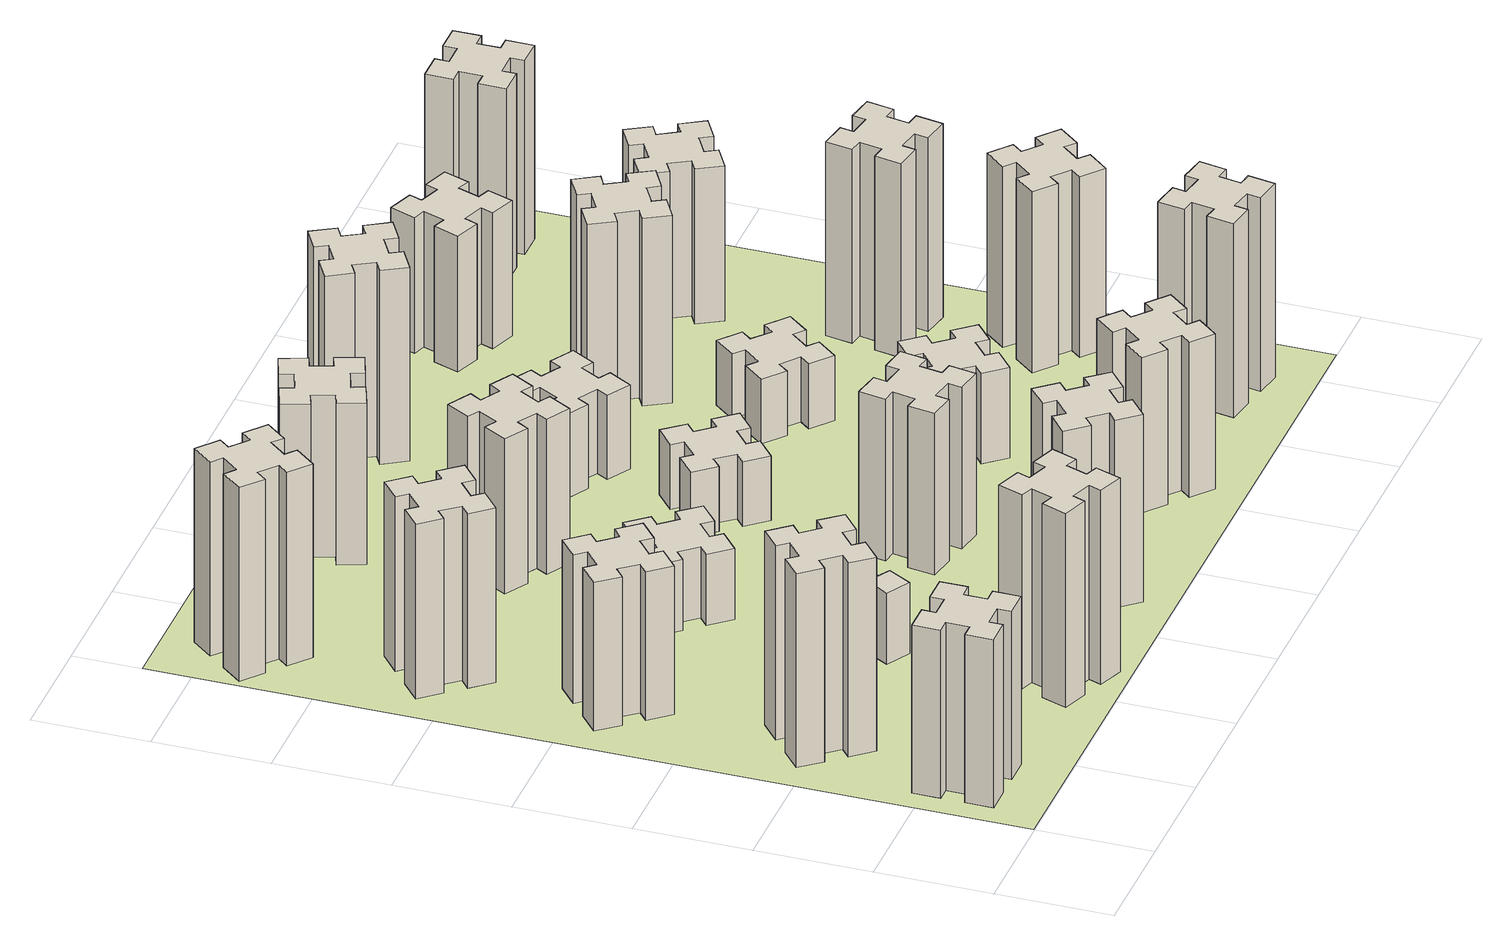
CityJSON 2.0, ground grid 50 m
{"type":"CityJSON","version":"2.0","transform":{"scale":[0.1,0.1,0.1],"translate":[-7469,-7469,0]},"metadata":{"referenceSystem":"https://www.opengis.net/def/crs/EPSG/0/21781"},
"CityObjects":{
"building1":{"type":"Building","attributes":{"class":"1000","function":"1000","usage":"1000","yearOfConstruction":2016,"roofType":"1000","measuredHeight":78,"storeysAboveGround":30,"storeysBelowGround":0},"geometry":[{"type":"Solid","lod":"1","boundaries":[[[[0,1,2,3,4,5,6,7,8,9,10,11,12,13,14,15,16,17,18,19]],[[17,16,20,21]],[[16,15,22,20]],[[15,14,23,22]],[[14,13,24,23]],[[13,12,25,24]],[[12,11,26,25]],[[11,10,27,26]],[[10,9,28,27]],[[9,8,29,28]],[[8,7,30,29]],[[7,6,31,30]],[[6,5,32,31]],[[5,4,33,32]],[[4,3,34,33]],[[3,2,35,34]],[[2,1,36,35]],[[1,0,37,36]],[[0,19,38,37]],[[19,18,39,38]],[[18,17,21,39]],[[24,25,26,27,28,29,30,31,32,33,34,35,36,37,38,39,21,20,22,23]]]]}]},
"building2":{"type":"Building","attributes":{"class":"1000","function":"1000","usage":"1000","yearOfConstruction":2016,"roofType":"1000","measuredHeight":90,"storeysAboveGround":30,"storeysBelowGround":0},"geometry":[{"type":"Solid","lod":"1","boundaries":[[[[40,41,42,43,44,45,46,47,48,49,50,51,52,53,54,55,56,57,58,59]],[[57,56,60,61]],[[56,55,62,60]],[[55,54,63,62]],[[54,53,64,63]],[[53,52,65,64]],[[52,51,66,65]],[[51,50,67,66]],[[50,49,68,67]],[[49,48,69,68]],[[48,47,70,69]],[[47,46,71,70]],[[46,45,72,71]],[[45,44,73,72]],[[44,43,74,73]],[[43,42,75,74]],[[42,41,76,75]],[[41,40,77,76]],[[40,59,78,77]],[[59,58,79,78]],[[58,57,61,79]],[[64,65,66,67,68,69,70,71,72,73,74,75,76,77,78,79,61,60,62,63]]]]}]},
"building3":{"type":"Building","attributes":{"class":"1000","function":"1000","usage":"1000","yearOfConstruction":2016,"roofType":"1000","measuredHeight":69,"storeysAboveGround":30,"storeysBelowGround":0},"geometry":[{"type":"Solid","lod":"1","boundaries":[[[[80,81,82,83,84,85,86,87,88,89,90,91,92,93,94,95,96,97,98,99]],[[97,96,100,101]],[[96,95,102,100]],[[95,94,103,102]],[[94,93,104,103]],[[93,92,105,104]],[[92,91,106,105]],[[91,90,107,106]],[[90,89,108,107]],[[89,88,109,108]],[[88,87,110,109]],[[87,86,111,110]],[[86,85,112,111]],[[85,84,113,112]],[[84,83,114,113]],[[83,82,115,114]],[[82,81,116,115]],[[81,80,117,116]],[[80,99,118,117]],[[99,98,119,118]],[[98,97,101,119]],[[104,105,106,107,108,109,110,111,112,113,114,115,116,117,118,119,101,100,102,103]]]]}]},
"building4":{"type":"Building","attributes":{"class":"1000","function":"1000","usage":"1000","yearOfConstruction":2016,"roofType":"1000","measuredHeight":81,"storeysAboveGround":30,"storeysBelowGround":0},"geometry":[{"type":"Solid","lod":"1","boundaries":[[[[120,121,122,123,124,125,126,127,128,129,130,131,132,133,134,135,136,137,138,139]],[[137,136,140,141]],[[136,135,142,140]],[[135,134,143,142]],[[134,133,144,143]],[[133,132,145,144]],[[132,131,146,145]],[[131,130,147,146]],[[130,129,148,147]],[[129,128,149,148]],[[128,127,150,149]],[[127,126,151,150]],[[126,125,152,151]],[[125,124,153,152]],[[124,123,154,153]],[[123,122,155,154]],[[122,121,156,155]],[[121,120,157,156]],[[120,139,158,157]],[[139,138,159,158]],[[138,137,141,159]],[[144,145,146,147,148,149,150,151,152,153,154,155,156,157,158,159,141,140,142,143]]]]}]},
"building5":{"type":"Building","attributes":{"class":"1000","function":"1000","usage":"1000","yearOfConstruction":2016,"roofType":"1000","measuredHeight":90,"storeysAboveGround":30,"storeysBelowGround":0},"geometry":[{"type":"Solid","lod":"1","boundaries":[[[[160,161,162,163,164,165,166,167,168,169,170,171,172,173,174,175,176,177,178,179]],[[177,176,180,181]],[[176,175,182,180]],[[175,174,183,182]],[[174,173,184,183]],[[173,172,185,184]],[[172,171,186,185]],[[171,170,187,186]],[[170,169,188,187]],[[169,168,189,188]],[[168,167,190,189]],[[167,166,191,190]],[[166,165,192,191]],[[165,164,193,192]],[[164,163,194,193]],[[163,162,195,194]],[[162,161,196,195]],[[161,160,197,196]],[[160,179,198,197]],[[179,178,199,198]],[[178,177,181,199]],[[184,185,186,187,188,189,190,191,192,193,194,195,196,197,198,199,181,180,182,183]]]]}]},
"building6":{"type":"Building","attributes":{"class":"1000","function":"1000","usage":"1000","yearOfConstruction":2016,"roofType":"1000","measuredHeight":90,"storeysAboveGround":30,"storeysBelowGround":0},"geometry":[{"type":"Solid","lod":"1","boundaries":[[[[200,201,202,203,204,205,206,207,208,209,210,211,212,213,214,215,216,217,218,219]],[[217,216,220,221]],[[216,215,222,220]],[[215,214,223,222]],[[214,213,224,223]],[[213,212,225,224]],[[212,211,226,225]],[[211,210,227,226]],[[210,209,228,227]],[[209,208,229,228]],[[208,207,230,229]],[[207,206,231,230]],[[206,205,232,231]],[[205,204,233,232]],[[204,203,234,233]],[[203,202,235,234]],[[202,201,236,235]],[[201,200,237,236]],[[200,219,238,237]],[[219,218,239,238]],[[218,217,221,239]],[[224,225,226,227,228,229,230,231,232,233,234,235,236,237,238,239,221,220,222,223]]]]}]},
"building7":{"type":"Building","attributes":{"class":"1000","function":"1000","usage":"1000","yearOfConstruction":2016,"roofType":"1000","measuredHeight":33,"storeysAboveGround":30,"storeysBelowGround":0},"geometry":[{"type":"Solid","lod":"1","boundaries":[[[[240,241,242,243,244,245,246,247,248,249,250,251,252,253,254,255,256,257,258,259]],[[257,256,260,261]],[[256,255,262,260]],[[255,254,263,262]],[[254,253,264,263]],[[253,252,265,264]],[[252,251,266,265]],[[251,250,267,266]],[[250,249,268,267]],[[249,248,269,268]],[[248,247,270,269]],[[247,246,271,270]],[[246,245,272,271]],[[245,244,273,272]],[[244,243,274,273]],[[243,242,275,274]],[[242,241,276,275]],[[241,240,277,276]],[[240,259,278,277]],[[259,258,279,278]],[[258,257,261,279]],[[264,265,266,267,268,269,270,271,272,273,274,275,276,277,278,279,261,260,262,263]]]]}]},
"building8":{"type":"Building","attributes":{"class":"1000","function":"1000","usage":"1000","yearOfConstruction":2016,"roofType":"1000","measuredHeight":33,"storeysAboveGround":30,"storeysBelowGround":0},"geometry":[{"type":"Solid","lod":"1","boundaries":[[[[280,281,282,283,284,285,286,287,288,289,290,291,292,293,294,295,296,297,298,299]],[[297,296,300,301]],[[296,295,302,300]],[[295,294,303,302]],[[294,293,304,303]],[[293,292,305,304]],[[292,291,306,305]],[[291,290,307,306]],[[290,289,308,307]],[[289,288,309,308]],[[288,287,310,309]],[[287,286,311,310]],[[286,285,312,311]],[[285,284,313,312]],[[284,283,314,313]],[[283,282,315,314]],[[282,281,316,315]],[[281,280,317,316]],[[280,299,318,317]],[[299,298,319,318]],[[298,297,301,319]],[[304,305,306,307,308,309,310,311,312,313,314,315,316,317,318,319,301,300,302,303]]]]}]},
"building9":{"type":"Building","attributes":{"class":"1000","function":"1000","usage":"1000","yearOfConstruction":2016,"roofType":"1000","measuredHeight":87,"storeysAboveGround":30,"storeysBelowGround":0},"geometry":[{"type":"Solid","lod":"1","boundaries":[[[[320,321,322,323,324,325,326,327,328,329,330,331,332,333,334,335,336,337,338,339]],[[337,336,340,341]],[[336,335,342,340]],[[335,334,343,342]],[[334,333,344,343]],[[333,332,345,344]],[[332,331,346,345]],[[331,330,347,346]],[[330,329,348,347]],[[329,328,349,348]],[[328,327,350,349]],[[327,326,351,350]],[[326,325,352,351]],[[325,324,353,352]],[[324,323,354,353]],[[323,322,355,354]],[[322,321,356,355]],[[321,320,357,356]],[[320,339,358,357]],[[339,338,359,358]],[[338,337,341,359]],[[344,345,346,347,348,349,350,351,352,353,354,355,356,357,358,359,341,340,342,343]]]]}]},
"building10":{"type":"Building","attributes":{"class":"1000","function":"1000","usage":"1000","yearOfConstruction":2016,"roofType":"1000","measuredHeight":72,"storeysAboveGround":30,"storeysBelowGround":0},"geometry":[{"type":"Solid","lod":"1","boundaries":[[[[360,361,362,363,364,365,366,367,368,369,370,371,372,373,374,375,376,377,378,379]],[[377,376,380,381]],[[376,375,382,380]],[[375,374,383,382]],[[374,373,384,383]],[[373,372,385,384]],[[372,371,386,385]],[[371,370,387,386]],[[370,369,388,387]],[[369,368,389,388]],[[368,367,390,389]],[[367,366,391,390]],[[366,365,392,391]],[[365,364,393,392]],[[364,363,394,393]],[[363,362,395,394]],[[362,361,396,395]],[[361,360,397,396]],[[360,379,398,397]],[[379,378,399,398]],[[378,377,381,399]],[[384,385,386,387,388,389,390,391,392,393,394,395,396,397,398,399,381,380,382,383]]]]}]},
"building11":{"type":"Building","attributes":{"class":"1000","function":"1000","usage":"1000","yearOfConstruction":2016,"roofType":"1000","measuredHeight":75,"storeysAboveGround":30,"storeysBelowGround":0},"geometry":[{"type":"Solid","lod":"1","boundaries":[[[[400,401,402,403,404,405,406,407,408,409,410,411,412,413,414,415,416,417,418,419]],[[417,416,420,421]],[[416,415,422,420]],[[415,414,423,422]],[[414,413,424,423]],[[413,412,425,424]],[[412,411,426,425]],[[411,410,427,426]],[[410,409,428,427]],[[409,408,429,428]],[[408,407,430,429]],[[407,406,431,430]],[[406,405,432,431]],[[405,404,433,432]],[[404,403,434,433]],[[403,402,435,434]],[[402,401,436,435]],[[401,400,437,436]],[[400,419,438,437]],[[419,418,439,438]],[[418,417,421,439]],[[424,425,426,427,428,429,430,431,432,433,434,435,436,437,438,439,421,420,422,423]]]]}]},
"building12":{"type":"Building","attributes":{"class":"1000","function":"1000","usage":"1000","yearOfConstruction":2016,"roofType":"1000","measuredHeight":75,"storeysAboveGround":30,"storeysBelowGround":0},"geometry":[{"type":"Solid","lod":"1","boundaries":[[[[440,441,442,443,444,445,446,447,448,449,450,451,452,453,454,455,456,457,458,459]],[[457,456,460,461]],[[456,455,462,460]],[[455,454,463,462]],[[454,453,464,463]],[[453,452,465,464]],[[452,451,466,465]],[[451,450,467,466]],[[450,449,468,467]],[[449,448,469,468]],[[448,447,470,469]],[[447,446,471,470]],[[446,445,472,471]],[[445,444,473,472]],[[444,443,474,473]],[[443,442,475,474]],[[442,441,476,475]],[[441,440,477,476]],[[440,459,478,477]],[[459,458,479,478]],[[458,457,461,479]],[[464,465,466,467,468,469,470,471,472,473,474,475,476,477,478,479,461,460,462,463]]]]}]},
"building13":{"type":"Building","attributes":{"class":"1000","function":"1000","usage":"1000","yearOfConstruction":2016,"roofType":"1000","measuredHeight":30,"storeysAboveGround":30,"storeysBelowGround":0},"geometry":[{"type":"Solid","lod":"1","boundaries":[[[[480,481,482,483,484,485,486,487,488,489,490,491,492,493,494,495,496,497,498,499]],[[497,496,500,501]],[[496,495,502,500]],[[495,494,503,502]],[[494,493,504,503]],[[493,492,505,504]],[[492,491,506,505]],[[491,490,507,506]],[[490,489,508,507]],[[489,488,509,508]],[[488,487,510,509]],[[487,486,511,510]],[[486,485,512,511]],[[485,484,513,512]],[[484,483,514,513]],[[483,482,515,514]],[[482,481,516,515]],[[481,480,517,516]],[[480,499,518,517]],[[499,498,519,518]],[[498,497,501,519]],[[504,505,506,507,508,509,510,511,512,513,514,515,516,517,518,519,501,500,502,503]]]]}]},
"building14":{"type":"Building","attributes":{"class":"1000","function":"1000","usage":"1000","yearOfConstruction":2016,"roofType":"1000","measuredHeight":72,"storeysAboveGround":30,"storeysBelowGround":0},"geometry":[{"type":"Solid","lod":"1","boundaries":[[[[520,521,522,523,524,525,526,527,528,529,530,531,532,533,534,535,536,537,538,539]],[[537,536,540,541]],[[536,535,542,540]],[[535,534,543,542]],[[534,533,544,543]],[[533,532,545,544]],[[532,531,546,545]],[[531,530,547,546]],[[530,529,548,547]],[[529,528,549,548]],[[528,527,550,549]],[[527,526,551,550]],[[526,525,552,551]],[[525,524,553,552]],[[524,523,554,553]],[[523,522,555,554]],[[522,521,556,555]],[[521,520,557,556]],[[520,539,558,557]],[[539,538,559,558]],[[538,537,541,559]],[[544,545,546,547,548,549,550,551,552,553,554,555,556,557,558,559,541,540,542,543]]]]}]},
"building15":{"type":"Building","attributes":{"class":"1000","function":"1000","usage":"1000","yearOfConstruction":2016,"roofType":"1000","measuredHeight":39,"storeysAboveGround":30,"storeysBelowGround":0},"geometry":[{"type":"Solid","lod":"1","boundaries":[[[[560,561,562,563,564,565,566,567,568,569,570,571,572,573,574,575,576,577,578,579]],[[577,576,580,581]],[[576,575,582,580]],[[575,574,583,582]],[[574,573,584,583]],[[573,572,585,584]],[[572,571,586,585]],[[571,570,587,586]],[[570,569,588,587]],[[569,568,589,588]],[[568,567,590,589]],[[567,566,591,590]],[[566,565,592,591]],[[565,564,593,592]],[[564,563,594,593]],[[563,562,595,594]],[[562,561,596,595]],[[561,560,597,596]],[[560,579,598,597]],[[579,578,599,598]],[[578,577,581,599]],[[584,585,586,587,588,589,590,591,592,593,594,595,596,597,598,599,581,580,582,583]]]]}]},
"building16":{"type":"Building","attributes":{"class":"1000","function":"1000","usage":"1000","yearOfConstruction":2016,"roofType":"1000","measuredHeight":90,"storeysAboveGround":30,"storeysBelowGround":0},"geometry":[{"type":"Solid","lod":"1","boundaries":[[[[600,601,602,603,604,605,606,607,608,609,610,611,612,613,614,615,616,617,618,619]],[[617,616,620,621]],[[616,615,622,620]],[[615,614,623,622]],[[614,613,624,623]],[[613,612,625,624]],[[612,611,626,625]],[[611,610,627,626]],[[610,609,628,627]],[[609,608,629,628]],[[608,607,630,629]],[[607,606,631,630]],[[606,605,632,631]],[[605,604,633,632]],[[604,603,634,633]],[[603,602,635,634]],[[602,601,636,635]],[[601,600,637,636]],[[600,619,638,637]],[[619,618,639,638]],[[618,617,621,639]],[[624,625,626,627,628,629,630,631,632,633,634,635,636,637,638,639,621,620,622,623]]]]}]},
"building17":{"type":"Building","attributes":{"class":"1000","function":"1000","usage":"1000","yearOfConstruction":2016,"roofType":"1000","measuredHeight":42,"storeysAboveGround":30,"storeysBelowGround":0},"geometry":[{"type":"Solid","lod":"1","boundaries":[[[[640,641,642,643,644,645,646,647,648,649,650,651,652,653,654,655,656,657,658,659]],[[657,656,660,661]],[[656,655,662,660]],[[655,654,663,662]],[[654,653,664,663]],[[653,652,665,664]],[[652,651,666,665]],[[651,650,667,666]],[[650,649,668,667]],[[649,648,669,668]],[[648,647,670,669]],[[647,646,671,670]],[[646,645,672,671]],[[645,644,673,672]],[[644,643,674,673]],[[643,642,675,674]],[[642,641,676,675]],[[641,640,677,676]],[[640,659,678,677]],[[659,658,679,678]],[[658,657,661,679]],[[664,665,666,667,668,669,670,671,672,673,674,675,676,677,678,679,661,660,662,663]]]]}]},
"building18":{"type":"Building","attributes":{"class":"1000","function":"1000","usage":"1000","yearOfConstruction":2016,"roofType":"1000","measuredHeight":30,"storeysAboveGround":30,"storeysBelowGround":0},"geometry":[{"type":"Solid","lod":"1","boundaries":[[[[680,681,682,683,684,685,686,687,688,689,690,691,692,693,694,695,696,697,698,699]],[[697,696,700,701]],[[696,695,702,700]],[[695,694,703,702]],[[694,693,704,703]],[[693,692,705,704]],[[692,691,706,705]],[[691,690,707,706]],[[690,689,708,707]],[[689,688,709,708]],[[688,687,710,709]],[[687,686,711,710]],[[686,685,712,711]],[[685,684,713,712]],[[684,683,714,713]],[[683,682,715,714]],[[682,681,716,715]],[[681,680,717,716]],[[680,699,718,717]],[[699,698,719,718]],[[698,697,701,719]],[[704,705,706,707,708,709,710,711,712,713,714,715,716,717,718,719,701,700,702,703]]]]}]},
"building19":{"type":"Building","attributes":{"class":"1000","function":"1000","usage":"1000","yearOfConstruction":2016,"roofType":"1000","measuredHeight":87,"storeysAboveGround":30,"storeysBelowGround":0},"geometry":[{"type":"Solid","lod":"1","boundaries":[[[[720,721,722,723,724,725,726,727,728,729,730,731,732,733,734,735,736,737,738,739]],[[737,736,740,741]],[[736,735,742,740]],[[735,734,743,742]],[[734,733,744,743]],[[733,732,745,744]],[[732,731,746,745]],[[731,730,747,746]],[[730,729,748,747]],[[729,728,749,748]],[[728,727,750,749]],[[727,726,751,750]],[[726,725,752,751]],[[725,724,753,752]],[[724,723,754,753]],[[723,722,755,754]],[[722,721,756,755]],[[721,720,757,756]],[[720,739,758,757]],[[739,738,759,758]],[[738,737,741,759]],[[744,745,746,747,748,749,750,751,752,753,754,755,756,757,758,759,741,740,742,743]]]]}]},
"building20":{"type":"Building","attributes":{"class":"1000","function":"1000","usage":"1000","yearOfConstruction":2016,"roofType":"1000","measuredHeight":90,"storeysAboveGround":30,"storeysBelowGround":0},"geometry":[{"type":"Solid","lod":"1","boundaries":[[[[760,761,762,763,764,765,766,767,768,769,770,771,772,773,774,775,776,777,778,779]],[[777,776,780,781]],[[776,775,782,780]],[[775,774,783,782]],[[774,773,784,783]],[[773,772,785,784]],[[772,771,786,785]],[[771,770,787,786]],[[770,769,788,787]],[[769,768,789,788]],[[768,767,790,789]],[[767,766,791,790]],[[766,765,792,791]],[[765,764,793,792]],[[764,763,794,793]],[[763,762,795,794]],[[762,761,796,795]],[[761,760,797,796]],[[760,779,798,797]],[[779,778,799,798]],[[778,777,781,799]],[[784,785,786,787,788,789,790,791,792,793,794,795,796,797,798,799,781,780,782,783]]]]}]},
"building21":{"type":"Building","attributes":{"class":"1000","function":"1000","usage":"1000","yearOfConstruction":2016,"roofType":"1000","measuredHeight":63,"storeysAboveGround":30,"storeysBelowGround":0},"geometry":[{"type":"Solid","lod":"1","boundaries":[[[[800,801,802,803,804,805,806,807,808,809,810,811,812,813,814,815,816,817,818,819]],[[817,816,820,821]],[[816,815,822,820]],[[815,814,823,822]],[[814,813,824,823]],[[813,812,825,824]],[[812,811,826,825]],[[811,810,827,826]],[[810,809,828,827]],[[809,808,829,828]],[[808,807,830,829]],[[807,806,831,830]],[[806,805,832,831]],[[805,804,833,832]],[[804,803,834,833]],[[803,802,835,834]],[[802,801,836,835]],[[801,800,837,836]],[[800,819,838,837]],[[819,818,839,838]],[[818,817,821,839]],[[824,825,826,827,828,829,830,831,832,833,834,835,836,837,838,839,821,820,822,823]]]]}]},
"building22":{"type":"Building","attributes":{"class":"1000","function":"1000","usage":"1000","yearOfConstruction":2016,"roofType":"1000","measuredHeight":84,"storeysAboveGround":30,"storeysBelowGround":0},"geometry":[{"type":"Solid","lod":"1","boundaries":[[[[840,841,842,843,844,845,846,847,848,849,850,851,852,853,854,855,856,857,858,859]],[[857,856,860,861]],[[856,855,862,860]],[[855,854,863,862]],[[854,853,864,863]],[[853,852,865,864]],[[852,851,866,865]],[[851,850,867,866]],[[850,849,868,867]],[[849,848,869,868]],[[848,847,870,869]],[[847,846,871,870]],[[846,845,872,871]],[[845,844,873,872]],[[844,843,874,873]],[[843,842,875,874]],[[842,841,876,875]],[[841,840,877,876]],[[840,859,878,877]],[[859,858,879,878]],[[858,857,861,879]],[[864,865,866,867,868,869,870,871,872,873,874,875,876,877,878,879,861,860,862,863]]]]}]},
"building23":{"type":"Building","attributes":{"class":"1000","function":"1000","usage":"1000","yearOfConstruction":2016,"roofType":"1000","measuredHeight":90,"storeysAboveGround":30,"storeysBelowGround":0},"geometry":[{"type":"Solid","lod":"1","boundaries":[[[[880,881,882,883,884,885,886,887,888,889,890,891,892,893,894,895,896,897,898,899]],[[897,896,900,901]],[[896,895,902,900]],[[895,894,903,902]],[[894,893,904,903]],[[893,892,905,904]],[[892,891,906,905]],[[891,890,907,906]],[[890,889,908,907]],[[889,888,909,908]],[[888,887,910,909]],[[887,886,911,910]],[[886,885,912,911]],[[885,884,913,912]],[[884,883,914,913]],[[883,882,915,914]],[[882,881,916,915]],[[881,880,917,916]],[[880,899,918,917]],[[899,898,919,918]],[[898,897,901,919]],[[904,905,906,907,908,909,910,911,912,913,914,915,916,917,918,919,901,900,902,903]]]]}]},
"building24":{"type":"Building","attributes":{"class":"1000","function":"1000","usage":"1000","yearOfConstruction":2016,"roofType":"1000","measuredHeight":72,"storeysAboveGround":30,"storeysBelowGround":0},"geometry":[{"type":"Solid","lod":"1","boundaries":[[[[920,921,922,923,924,925,926,927,928,929,930,931,932,933,934,935,936,937,938,939]],[[937,936,940,941]],[[936,935,942,940]],[[935,934,943,942]],[[934,933,944,943]],[[933,932,945,944]],[[932,931,946,945]],[[931,930,947,946]],[[930,929,948,947]],[[929,928,949,948]],[[928,927,950,949]],[[927,926,951,950]],[[926,925,952,951]],[[925,924,953,952]],[[924,923,954,953]],[[923,922,955,954]],[[922,921,956,955]],[[921,920,957,956]],[[920,939,958,957]],[[939,938,959,958]],[[938,937,941,959]],[[944,945,946,947,948,949,950,951,952,953,954,955,956,957,958,959,941,940,942,943]]]]}]},
"building25":{"type":"Building","attributes":{"class":"1000","function":"1000","usage":"1000","yearOfConstruction":2016,"roofType":"1000","measuredHeight":90,"storeysAboveGround":30,"storeysBelowGround":0},"geometry":[{"type":"Solid","lod":"1","boundaries":[[[[960,961,962,963,964,965,966,967,968,969,970,971,972,973,974,975,976,977,978,979]],[[977,976,980,981]],[[976,975,982,980]],[[975,974,983,982]],[[974,973,984,983]],[[973,972,985,984]],[[972,971,986,985]],[[971,970,987,986]],[[970,969,988,987]],[[969,968,989,988]],[[968,967,990,989]],[[967,966,991,990]],[[966,965,992,991]],[[965,964,993,992]],[[964,963,994,993]],[[963,962,995,994]],[[962,961,996,995]],[[961,960,997,996]],[[960,979,998,997]],[[979,978,999,998]],[[978,977,981,999]],[[984,985,986,987,988,989,990,991,992,993,994,995,996,997,998,999,981,980,982,983]]]]}]},
"landuse1":{"type":"LandUse","attributes":{"name":"plot1","function":"1010"},"geometry":[{"type":"MultiSurface","lod":"1","boundaries":[[[1000,1001,1002,1003]]]}]}
},
"vertices":[
[165,425,0],[165,325,0],[105,325,0],[105,205,0],[225,205,0],[225,265,0],[325,265,0],[325,205,0],[445,205,0],[445,325,0],[385,325,0],[385,425,0],[445,425,0],[445,545,0],[325,545,0],[325,485,0],[225,485,0],[225,545,0],[105,545,0],[105,425,0],[225,485,780],[225,545,780],[325,485,780],[325,545,780],[445,545,780],[445,425,780],[385,425,780],[385,325,780],[445,325,780],[445,205,780],[325,205,780],[325,265,780],[225,265,780],[225,205,780],[105,205,780],[105,325,780],[165,325,780],[165,425,780],[105,425,780],[105,545,780],
[492,1048,0],[427,1124,0],[473,1163,0],[396,1255,0],[304,1178,0],[343,1132,0],[266,1067,0],[228,1113,0],[136,1036,0],[213,944,0],[259,983,0],[323,906,0],[277,868,0],[354,776,0],[446,853,0],[408,899,0],[484,963,0],[523,917,0],[615,994,0],[538,1086,0],[484,963,900],[523,917,900],[408,899,900],[446,853,900],[354,776,900],[277,868,900],[323,906,900],[259,983,900],[213,944,900],[136,1036,900],[228,1113,900],[266,1067,900],[343,1132,900],[304,1178,900],[396,1255,900],[473,1163,900],[427,1124,900],[492,1048,900],[538,1086,900],[615,994,900],
[492,1888,0],[427,1964,0],[473,2003,0],[396,2095,0],[304,2018,0],[343,1972,0],[266,1907,0],[228,1953,0],[136,1876,0],[213,1784,0],[259,1823,0],[323,1746,0],[277,1708,0],[354,1616,0],[446,1693,0],[408,1739,0],[484,1803,0],[523,1757,0],[615,1834,0],[538,1926,0],[484,1803,690],[523,1757,690],[408,1739,690],[446,1693,690],[354,1616,690],[277,1708,690],[323,1746,690],[259,1823,690],[213,1784,690],[136,1876,690],[228,1953,690],[266,1907,690],[343,1972,690],[304,2018,690],[396,2095,690],[473,2003,690],[427,1964,690],[492,1888,690],[538,1926,690],[615,1834,690],
[343,2712,0],[266,2647,0],[228,2693,0],[136,2616,0],[213,2524,0],[259,2563,0],[323,2486,0],[277,2448,0],[354,2356,0],[446,2433,0],[408,2479,0],[484,2543,0],[523,2497,0],[615,2574,0],[538,2666,0],[492,2628,0],[427,2704,0],[473,2743,0],[396,2835,0],[304,2758,0],[427,2704,810],[473,2743,810],[492,2628,810],[538,2666,810],[615,2574,810],[523,2497,810],[484,2543,810],[408,2479,810],[446,2433,810],[354,2356,810],[277,2448,810],[323,2486,810],[259,2563,810],[213,2524,810],[136,2616,810],[228,2693,810],[266,2647,810],[343,2712,810],[304,2758,810],[396,2835,810],
[1029,360,0],[995,266,0],[939,287,0],[897,174,0],[1010,133,0],[1031,189,0],[1125,155,0],[1104,99,0],[1217,57,0],[1258,170,0],[1202,191,0],[1236,285,0],[1292,264,0],[1333,377,0],[1220,418,0],[1200,362,0],[1106,396,0],[1127,452,0],[1014,493,0],[973,380,0],[1106,396,900],[1127,452,900],[1200,362,900],[1220,418,900],[1333,377,900],[1292,264,900],[1236,285,900],[1202,191,900],[1258,170,900],[1217,57,900],[1104,99,900],[1125,155,900],[1031,189,900],[1010,133,900],[897,174,900],[939,287,900],[995,266,900],[1029,360,900],[973,380,900],[1014,493,900],
[384,3387,0],[308,3452,0],[346,3498,0],[254,3575,0],[177,3483,0],[223,3444,0],[159,3368,0],[113,3406,0],[36,3314,0],[128,3237,0],[166,3283,0],[243,3219,0],[204,3173,0],[296,3096,0],[373,3188,0],[327,3226,0],[392,3303,0],[438,3264,0],[515,3356,0],[423,3433,0],[392,3303,900],[438,3264,900],[327,3226,900],[373,3188,900],[296,3096,900],[204,3173,900],[243,3219,900],[166,3283,900],[128,3237,900],[36,3314,900],[113,3406,900],[159,3368,900],[223,3444,900],[177,3483,900],[254,3575,900],[346,3498,900],[308,3452,900],[384,3387,900],[423,3433,900],[515,3356,900],
[1086,1017,0],[1136,1104,0],[1188,1074,0],[1248,1178,0],[1144,1238,0],[1114,1186,0],[1027,1236,0],[1057,1288,0],[953,1348,0],[893,1244,0],[945,1214,0],[895,1127,0],[843,1157,0],[783,1053,0],[887,993,0],[917,1045,0],[1004,995,0],[974,943,0],[1078,883,0],[1138,987,0],[1004,995,330],[974,943,330],[917,1045,330],[887,993,330],[783,1053,330],[843,1157,330],[895,1127,330],[945,1214,330],[893,1244,330],[953,1348,330],[1057,1288,330],[1027,1236,330],[1114,1186,330],[1144,1238,330],[1248,1178,330],[1188,1074,330],[1136,1104,330],[1086,1017,330],[1138,987,330],[1078,883,330],
[1083,1972,0],[1006,1907,0],[968,1953,0],[876,1876,0],[953,1784,0],[999,1823,0],[1063,1746,0],[1017,1708,0],[1094,1616,0],[1186,1693,0],[1148,1739,0],[1224,1803,0],[1263,1757,0],[1355,1834,0],[1278,1926,0],[1232,1888,0],[1167,1964,0],[1213,2003,0],[1136,2095,0],[1044,2018,0],[1167,1964,330],[1213,2003,330],[1232,1888,330],[1278,1926,330],[1355,1834,330],[1263,1757,330],[1224,1803,330],[1148,1739,330],[1186,1693,330],[1094,1616,330],[1017,1708,330],[1063,1746,330],[999,1823,330],[953,1784,330],[876,1876,330],[968,1953,330],[1006,1907,330],[1083,1972,330],[1044,2018,330],[1136,2095,330],
[1639,343,0],[1703,266,0],[1657,228,0],[1734,136,0],[1826,213,0],[1788,259,0],[1864,323,0],[1903,277,0],[1995,354,0],[1918,446,0],[1872,408,0],[1807,484,0],[1853,523,0],[1776,615,0],[1684,538,0],[1723,492,0],[1646,427,0],[1608,473,0],[1516,396,0],[1593,304,0],[1646,427,870],[1608,473,870],[1723,492,870],[1684,538,870],[1776,615,870],[1853,523,870],[1807,484,870],[1872,408,870],[1918,446,870],[1995,354,870],[1903,277,870],[1864,323,870],[1788,259,870],[1826,213,870],[1734,136,870],[1657,228,870],[1703,266,870],[1639,343,870],[1593,304,870],[1516,396,870],
[1314,2666,0],[1227,2716,0],[1257,2768,0],[1153,2828,0],[1093,2724,0],[1145,2694,0],[1095,2607,0],[1043,2637,0],[983,2533,0],[1087,2473,0],[1117,2525,0],[1204,2475,0],[1174,2423,0],[1278,2363,0],[1338,2467,0],[1286,2497,0],[1336,2584,0],[1388,2554,0],[1448,2658,0],[1344,2718,0],[1336,2584,720],[1388,2554,720],[1286,2497,720],[1338,2467,720],[1278,2363,720],[1174,2423,720],[1204,2475,720],[1117,2525,720],[1087,2473,720],[983,2533,720],[1043,2637,720],[1095,2607,720],[1145,2694,720],[1093,2724,720],[1153,2828,720],[1257,2768,720],[1227,2716,720],[1314,2666,720],[1344,2718,720],[1448,2658,720],
[1125,3456,0],[1031,3422,0],[1010,3478,0],[897,3437,0],[939,3324,0],[995,3345,0],[1029,3251,0],[973,3230,0],[1014,3117,0],[1127,3159,0],[1106,3215,0],[1200,3249,0],[1220,3193,0],[1333,3234,0],[1292,3347,0],[1236,3326,0],[1202,3420,0],[1258,3440,0],[1217,3553,0],[1104,3512,0],[1202,3420,750],[1258,3440,750],[1236,3326,750],[1292,3347,750],[1333,3234,750],[1220,3193,750],[1200,3249,750],[1106,3215,750],[1127,3159,750],[1014,3117,750],[973,3230,750],[1029,3251,750],[995,3345,750],[939,3324,750],[897,3437,750],[1010,3478,750],[1031,3422,750],[1125,3456,750],[1104,3512,750],[1217,3553,750],
[1955,1047,0],[1972,1145,0],[2031,1135,0],[2052,1253,0],[1934,1274,0],[1924,1215,0],[1825,1232,0],[1836,1291,0],[1717,1312,0],[1697,1194,0],[1756,1184,0],[1738,1085,0],[1679,1096,0],[1658,977,0],[1777,957,0],[1787,1016,0],[1885,998,0],[1875,939,0],[1993,918,0],[2014,1037,0],[1885,998,750],[1875,939,750],[1787,1016,750],[1777,957,750],[1658,977,750],[1679,1096,750],[1738,1085,750],[1756,1184,750],[1697,1194,750],[1717,1312,750],[1836,1291,750],[1825,1232,750],[1924,1215,750],[1934,1274,750],[2052,1253,750],[2031,1135,750],[1972,1145,750],[1955,1047,750],[2014,1037,750],[1993,918,750],
[1972,1988,0],[1907,2064,0],[1953,2103,0],[1876,2195,0],[1784,2118,0],[1823,2072,0],[1746,2007,0],[1708,2053,0],[1616,1976,0],[1693,1884,0],[1739,1923,0],[1803,1846,0],[1757,1808,0],[1834,1716,0],[1926,1793,0],[1888,1839,0],[1964,1903,0],[2003,1857,0],[2095,1934,0],[2018,2026,0],[1964,1903,300],[2003,1857,300],[1888,1839,300],[1926,1793,300],[1834,1716,300],[1757,1808,300],[1803,1846,300],[1739,1923,300],[1693,1884,300],[1616,1976,300],[1708,2053,300],[1746,2007,300],[1823,2072,300],[1784,2118,300],[1876,2195,300],[1953,2103,300],[1907,2064,300],[1972,1988,300],[2018,2026,300],[2095,1934,300],
[2486,323,0],[2563,259,0],[2524,213,0],[2616,136,0],[2693,228,0],[2647,266,0],[2712,343,0],[2758,304,0],[2835,396,0],[2743,473,0],[2704,427,0],[2628,492,0],[2666,538,0],[2574,615,0],[2497,523,0],[2543,484,0],[2479,408,0],[2433,446,0],[2356,354,0],[2448,277,0],[2479,408,720],[2433,446,720],[2543,484,720],[2497,523,720],[2574,615,720],[2666,538,720],[2628,492,720],[2704,427,720],[2743,473,720],[2835,396,720],[2758,304,720],[2712,343,720],[2647,266,720],[2693,228,720],[2616,136,720],[2524,213,720],[2563,259,720],[2486,323,720],[2448,277,720],[2356,354,720],
[2026,2497,0],[2076,2584,0],[2128,2554,0],[2188,2658,0],[2084,2718,0],[2054,2666,0],[1967,2716,0],[1997,2768,0],[1893,2828,0],[1833,2724,0],[1885,2694,0],[1835,2607,0],[1783,2637,0],[1723,2533,0],[1827,2473,0],[1857,2525,0],[1944,2475,0],[1914,2423,0],[2018,2363,0],[2078,2467,0],[1944,2475,390],[1914,2423,390],[1857,2525,390],[1827,2473,390],[1723,2533,390],[1783,2637,390],[1835,2607,390],[1885,2694,390],[1833,2724,390],[1893,2828,390],[1997,2768,390],[1967,2716,390],[2054,2666,390],[2084,2718,390],[2188,2658,390],[2128,2554,390],[2076,2584,390],[2026,2497,390],[2078,2467,390],[2018,2363,390],
[1844,3556,0],[1757,3506,0],[1727,3558,0],[1623,3498,0],[1683,3394,0],[1735,3424,0],[1785,3337,0],[1733,3307,0],[1793,3203,0],[1897,3263,0],[1867,3315,0],[1954,3365,0],[1984,3313,0],[2088,3373,0],[2028,3477,0],[1976,3447,0],[1926,3534,0],[1978,3564,0],[1918,3668,0],[1814,3608,0],[1926,3534,900],[1978,3564,900],[1976,3447,900],[2028,3477,900],[2088,3373,900],[1984,3313,900],[1954,3365,900],[1867,3315,900],[1897,3263,900],[1793,3203,900],[1733,3307,900],[1785,3337,900],[1735,3424,900],[1683,3394,900],[1623,3498,900],[1727,3558,900],[1757,3506,900],[1844,3556,900],[1814,3608,900],[1918,3668,900],
[2628,1099,0],[2704,1163,0],[2743,1117,0],[2835,1194,0],[2758,1286,0],[2712,1248,0],[2647,1324,0],[2693,1363,0],[2616,1455,0],[2524,1378,0],[2563,1332,0],[2486,1267,0],[2448,1313,0],[2356,1236,0],[2433,1144,0],[2479,1183,0],[2543,1106,0],[2497,1068,0],[2574,976,0],[2666,1053,0],[2543,1106,420],[2497,1068,420],[2479,1183,420],[2433,1144,420],[2356,1236,420],[2448,1313,420],[2486,1267,420],[2563,1332,420],[2524,1378,420],[2616,1455,420],[2693,1363,420],[2647,1324,420],[2712,1248,420],[2758,1286,420],[2835,1194,420],[2743,1117,420],[2704,1163,420],[2628,1099,420],[2666,1053,420],[2574,976,420],
[2704,2007,0],[2628,2072,0],[2666,2118,0],[2574,2195,0],[2497,2103,0],[2543,2064,0],[2479,1988,0],[2433,2026,0],[2356,1934,0],[2448,1857,0],[2486,1903,0],[2563,1839,0],[2524,1793,0],[2616,1716,0],[2693,1808,0],[2647,1846,0],[2712,1923,0],[2758,1884,0],[2835,1976,0],[2743,2053,0],[2712,1923,300],[2758,1884,300],[2647,1846,300],[2693,1808,300],[2616,1716,300],[2524,1793,300],[2563,1839,300],[2486,1903,300],[2448,1857,300],[2356,1934,300],[2433,2026,300],[2479,1988,300],[2543,2064,300],[2497,2103,300],[2574,2195,300],[2666,2118,300],[2628,2072,300],[2704,2007,300],[2743,2053,300],[2835,1976,300],
[2607,2475,0],[2694,2525,0],[2724,2473,0],[2828,2533,0],[2768,2637,0],[2716,2607,0],[2666,2694,0],[2718,2724,0],[2658,2828,0],[2554,2768,0],[2584,2716,0],[2497,2666,0],[2467,2718,0],[2363,2658,0],[2423,2554,0],[2475,2584,0],[2525,2497,0],[2473,2467,0],[2533,2363,0],[2637,2423,0],[2525,2497,870],[2473,2467,870],[2475,2584,870],[2423,2554,870],[2363,2658,870],[2467,2718,870],[2497,2666,870],[2584,2716,870],[2554,2768,870],[2658,2828,870],[2718,2724,870],[2666,2694,870],[2716,2607,870],[2768,2637,870],[2828,2533,870],[2724,2473,870],[2694,2525,870],[2607,2475,870],[2637,2423,870],[2533,2363,870],
[3404,475,0],[3305,492,0],[3316,551,0],[3197,572,0],[3177,454,0],[3236,444,0],[3218,345,0],[3159,356,0],[3138,237,0],[3257,217,0],[3267,276,0],[3365,258,0],[3355,199,0],[3473,178,0],[3494,297,0],[3435,307,0],[3452,405,0],[3511,395,0],[3532,513,0],[3414,534,0],[3452,405,900],[3511,395,900],[3435,307,900],[3494,297,900],[3473,178,900],[3355,199,900],[3365,258,900],[3267,276,900],[3257,217,900],[3138,237,900],[3159,356,900],[3218,345,900],[3236,444,900],[3177,454,900],[3197,572,900],[3316,551,900],[3305,492,900],[3404,475,900],[3414,534,900],[3532,513,900],
[2780,3422,0],[2686,3456,0],[2707,3512,0],[2594,3553,0],[2553,3440,0],[2609,3420,0],[2575,3326,0],[2519,3347,0],[2477,3234,0],[2590,3193,0],[2611,3249,0],[2705,3215,0],[2684,3159,0],[2797,3117,0],[2838,3230,0],[2782,3251,0],[2816,3345,0],[2872,3324,0],[2913,3437,0],[2800,3478,0],[2816,3345,630],[2872,3324,630],[2782,3251,630],[2838,3230,630],[2797,3117,630],[2684,3159,630],[2705,3215,630],[2611,3249,630],[2590,3193,630],[2477,3234,630],[2519,3347,630],[2575,3326,630],[2609,3420,630],[2553,3440,630],[2594,3553,630],[2707,3512,630],[2686,3456,630],[2780,3422,630],[2800,3478,630],[2913,3437,630],
[3487,1006,0],[3552,1083,0],[3598,1044,0],[3675,1136,0],[3583,1213,0],[3544,1167,0],[3468,1232,0],[3506,1278,0],[3414,1355,0],[3337,1263,0],[3383,1224,0],[3319,1148,0],[3273,1186,0],[3196,1094,0],[3288,1017,0],[3326,1063,0],[3403,999,0],[3364,953,0],[3456,876,0],[3533,968,0],[3403,999,840],[3364,953,840],[3326,1063,840],[3288,1017,840],[3196,1094,840],[3273,1186,840],[3319,1148,840],[3383,1224,840],[3337,1263,840],[3414,1355,840],[3506,1278,840],[3468,1232,840],[3544,1167,840],[3583,1213,840],[3675,1136,840],[3598,1044,840],[3552,1083,840],[3487,1006,840],[3533,968,840],[3456,876,840],
[3267,1656,0],[3365,1638,0],[3355,1579,0],[3473,1558,0],[3494,1677,0],[3435,1687,0],[3452,1785,0],[3511,1775,0],[3532,1893,0],[3414,1914,0],[3404,1855,0],[3305,1872,0],[3316,1931,0],[3197,1952,0],[3177,1834,0],[3236,1824,0],[3218,1725,0],[3159,1736,0],[3138,1617,0],[3257,1597,0],[3218,1725,900],[3159,1736,900],[3236,1824,900],[3177,1834,900],[3197,1952,900],[3316,1931,900],[3305,1872,900],[3404,1855,900],[3414,1914,900],[3532,1893,900],[3511,1775,900],[3452,1785,900],[3435,1687,900],[3494,1677,900],[3473,1558,900],[3355,1579,900],[3365,1638,900],[3267,1656,900],[3257,1597,900],[3138,1617,900],
[3247,2475,0],[3334,2525,0],[3364,2473,0],[3468,2533,0],[3408,2637,0],[3356,2607,0],[3306,2694,0],[3358,2724,0],[3298,2828,0],[3194,2768,0],[3224,2716,0],[3137,2666,0],[3107,2718,0],[3003,2658,0],[3063,2554,0],[3115,2584,0],[3165,2497,0],[3113,2467,0],[3173,2363,0],[3277,2423,0],[3165,2497,720],[3113,2467,720],[3115,2584,720],[3063,2554,720],[3003,2658,720],[3107,2718,720],[3137,2666,720],[3224,2716,720],[3194,2768,720],[3298,2828,720],[3358,2724,720],[3306,2694,720],[3356,2607,720],[3408,2637,720],[3468,2533,720],[3364,2473,720],[3334,2525,720],[3247,2475,720],[3277,2423,720],[3173,2363,720],
[3285,3325,0],[3385,3325,0],[3385,3265,0],[3505,3265,0],[3505,3385,0],[3445,3385,0],[3445,3485,0],[3505,3485,0],[3505,3605,0],[3385,3605,0],[3385,3545,0],[3285,3545,0],[3285,3605,0],[3165,3605,0],[3165,3485,0],[3225,3485,0],[3225,3385,0],[3165,3385,0],[3165,3265,0],[3285,3265,0],[3225,3385,900],[3165,3385,900],[3225,3485,900],[3165,3485,900],[3165,3605,900],[3285,3605,900],[3285,3545,900],[3385,3545,900],[3385,3605,900],[3505,3605,900],[3505,3485,900],[3445,3485,900],[3445,3385,900],[3505,3385,900],[3505,3265,900],[3385,3265,900],[3385,3325,900],[3285,3325,900],[3285,3265,900],[3165,3265,900],
[5,3705,0],[3705,3705,0],[3705,5,0],[5,5,0]
]}
